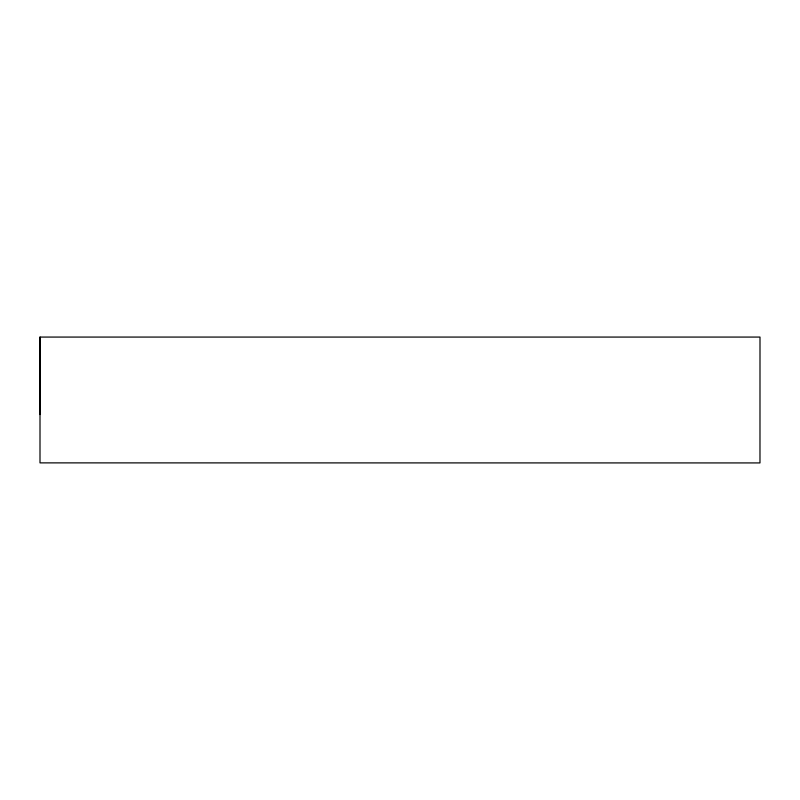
<?xml version="1.0" encoding="UTF-8"?>
<svg xmlns="http://www.w3.org/2000/svg" width="800" height="800" viewBox="0 0 800 800"><rect width="100%" height="100%" fill="white"/><g stroke="black" fill="none" stroke-linecap="round" stroke-linejoin="round"><path stroke-width="1.2" d="M40.02 337.07L40 462.88L759.98 462.93L760 337.07L40.02 337.07L40.02 414.54"/></g></svg>
